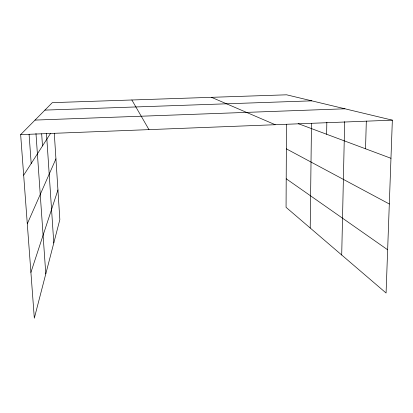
<?xml version="1.0" encoding="UTF-8"?>
<svg xmlns="http://www.w3.org/2000/svg" width="413" height="413" viewBox="0 0 413 413"><rect width="100%" height="100%" fill="white"/><g stroke="black" fill="none" stroke-linecap="round" stroke-linejoin="round"><path stroke-width="0.62" d="M286.467 124.411L286.064 207.326L386.078 293.013L392.35 120.162L286.612 94.814L52.312 102.646L20.65 134.617L34.32 318.186L59.844 219.613L54.284 133.223M310.209 228.012L311.49 123.42M326.631 134.261L326.833 122.243M341.706 255.002L344.659 121.613M365.531 148.788L366.326 121.066M30.908 272.394L57.939 189.97M27.294 223.805L55.931 158.86M23.675 175.22L50.644 133.244M20.65 134.617L392.35 120.162M35.043 120.085L344.943 108.8M44.924 110.106L311.769 100.844M298.165 123.626L390.966 158.287M211.482 97.329L275.218 124.716M286.348 148.845L389.309 203.986M286.204 178.783L387.647 249.777M131.855 99.987L148.969 129.625M29.08 134.287L31.187 163.533M35.977 133.461L45.791 273.886M41.672 133.817L42.498 145.923M46.483 133.451L53.793 242.989"/></g></svg>
